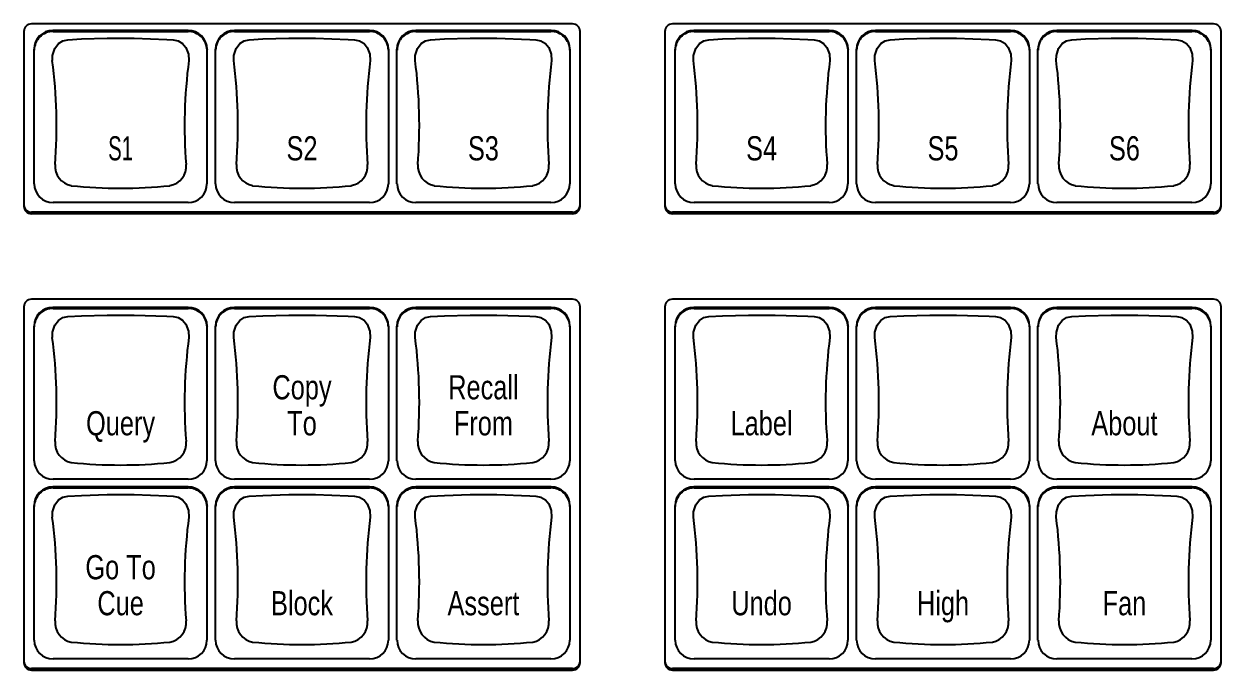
# Model space of a CAD drawing. Header units: inches. Extents: x 0.6 to 61.5, y 0.9 to 41.7.
# Drawn here: x 24.605 to 29.554, y 22.184 to 24.857 of the extents above; entities that cross this region are included whole.
import ezdxf
from ezdxf.enums import TextEntityAlignment as Align

# ---------------------------------------------------------------- set-up
doc = ezdxf.new("R2010")
doc.units = ezdxf.units.IN
doc.header["$MEASUREMENT"] = 0
doc.layers.add('KEYCAP LABELS', color=2, linetype='Continuous')
doc.layers.add('OBJECT', color=7, linetype='Continuous')
doc.styles.get("Standard").update_dxf_attribs({"font": 'arial.ttf'})

msp = doc.modelspace()

# ---------------------------------------------------------------- linework, layer by layer
at = {"layer": 'OBJECT'}
for p, q in [((26.8732, 24.8566), (24.6361, 24.8566)), ((29.5232, 24.8566), (27.2861, 24.8566)), ((24.6052, 24.8257), (24.6052, 24.1026)), ((25.2842, 24.8294), (24.7252, 24.8294)), ((24.7254, 24.825), (25.2839, 24.825)), ((26.0342, 24.8294), (25.4752, 24.8294)), ((25.4754, 24.825), (26.0339, 24.825)), ((26.7842, 24.8294), (26.2252, 24.8294)), ((26.2254, 24.825), (26.7839, 24.825)), ((26.9042, 24.1026), (26.9042, 24.8257)), ((27.2552, 24.8257), (27.2552, 24.1026)), ((27.9342, 24.8294), (27.3752, 24.8294)), ((27.3754, 24.825), (27.9339, 24.825)), ((28.6842, 24.8294), (28.1252, 24.8294)), ((28.1254, 24.825), (28.6839, 24.825)), ((29.4342, 24.8294), (28.8752, 24.8294)), ((28.8754, 24.825), (29.4339, 24.825)), ((29.5542, 24.1026), (29.5542, 24.8257)), ((24.6474, 24.7482), (24.6472, 24.7521)), ((25.3622, 24.7521), (25.3619, 24.7482)), ((25.3974, 24.7482), (25.3972, 24.7521)), ((26.1122, 24.7521), (26.1119, 24.7482)), ((26.1474, 24.7482), (26.1472, 24.7521)), ((26.8622, 24.7521), (26.8619, 24.7482)), ((27.2974, 24.7482), (27.2972, 24.7521)), ((28.0122, 24.7521), (28.0119, 24.7482)), ((28.0474, 24.7482), (28.0472, 24.7521)), ((28.7622, 24.7521), (28.7619, 24.7482)), ((28.7974, 24.7482), (28.7972, 24.7521)), ((29.5122, 24.7521), (29.5119, 24.7482)), ((25.284, 24.118), (24.7254, 24.118)), ((26.034, 24.118), (25.4754, 24.118)), ((26.784, 24.118), (26.2254, 24.118)), ((27.934, 24.118), (27.3754, 24.118)), ((28.684, 24.118), (28.1254, 24.118)), ((29.434, 24.118), (28.8754, 24.118)), ((26.8729, 24.0779), (24.6364, 24.0779)), ((26.8729, 24.0717), (24.6364, 24.0717)), ((29.5229, 24.0779), (27.2864, 24.0779)), ((29.5229, 24.0717), (27.2864, 24.0717)), ((26.8729, 23.7178), (24.6364, 23.7178)), ((29.5229, 23.7178), (27.2864, 23.7178)), ((24.6052, 23.6869), (24.6052, 22.2148)), ((25.2842, 23.6843), (24.7252, 23.6843)), ((24.7254, 23.6799), (25.2839, 23.6799)), ((26.0342, 23.6843), (25.4752, 23.6843)), ((25.4754, 23.6799), (26.0339, 23.6799)), ((26.7842, 23.6843), (26.2252, 23.6843)), ((26.2254, 23.6799), (26.7839, 23.6799)), ((26.9042, 22.2148), (26.9042, 23.6869)), ((27.2552, 23.6869), (27.2552, 22.2148)), ((27.9342, 23.6843), (27.3752, 23.6843)), ((27.3754, 23.6799), (27.9339, 23.6799)), ((28.6842, 23.6843), (28.1252, 23.6843)), ((28.1254, 23.6799), (28.6839, 23.6799)), ((29.4342, 23.6843), (28.8752, 23.6843)), ((28.8754, 23.6799), (29.4339, 23.6799)), ((29.5542, 22.2148), (29.5542, 23.6869)), ((24.6474, 23.6031), (24.6472, 23.6071)), ((25.3622, 23.6071), (25.3619, 23.6031)), ((25.3974, 23.6031), (25.3972, 23.6071)), ((26.1122, 23.6071), (26.1119, 23.6031)), ((26.1474, 23.6031), (26.1472, 23.6071)), ((26.8622, 23.6071), (26.8619, 23.6031)), ((27.2974, 23.6031), (27.2972, 23.6071)), ((28.0122, 23.6071), (28.0119, 23.6031)), ((28.0474, 23.6031), (28.0472, 23.6071)), ((28.7622, 23.6071), (28.7619, 23.6031)), ((28.7974, 23.6031), (28.7972, 23.6071)), ((29.5122, 23.6071), (29.5119, 23.6031)), ((25.284, 22.9729), (24.7254, 22.9729)), ((26.034, 22.9729), (25.4754, 22.9729)), ((26.784, 22.9729), (26.2254, 22.9729)), ((27.934, 22.9729), (27.3754, 22.9729)), ((28.684, 22.9729), (28.1254, 22.9729)), ((29.434, 22.9729), (28.8754, 22.9729)), ((25.2842, 22.9416), (24.7252, 22.9416)), ((24.7254, 22.9372), (25.2839, 22.9372)), ((26.0342, 22.9416), (25.4752, 22.9416)), ((25.4754, 22.9372), (26.0339, 22.9372)), ((26.7842, 22.9416), (26.2252, 22.9416)), ((26.2254, 22.9372), (26.7839, 22.9372)), ((27.9342, 22.9416), (27.3752, 22.9416)), ((27.3754, 22.9372), (27.9339, 22.9372)), ((28.6842, 22.9416), (28.1252, 22.9416)), ((28.1254, 22.9372), (28.6839, 22.9372)), ((29.4342, 22.9416), (28.8752, 22.9416)), ((28.8754, 22.9372), (29.4339, 22.9372)), ((24.6474, 22.8604), (24.6472, 22.8643)), ((25.3622, 22.8643), (25.3619, 22.8604)), ((25.3974, 22.8604), (25.3972, 22.8643)), ((26.1122, 22.8643), (26.1119, 22.8604)), ((26.1474, 22.8604), (26.1472, 22.8643)), ((26.8622, 22.8643), (26.8619, 22.8604)), ((27.2974, 22.8604), (27.2972, 22.8643)), ((28.0122, 22.8643), (28.0119, 22.8604)), ((28.0474, 22.8604), (28.0472, 22.8643)), ((28.7622, 22.8643), (28.7619, 22.8604)), ((28.7974, 22.8604), (28.7972, 22.8643)), ((29.5122, 22.8643), (29.5119, 22.8604)), ((25.284, 22.2302), (24.7254, 22.2302)), ((26.034, 22.2302), (25.4754, 22.2302)), ((26.784, 22.2302), (26.2254, 22.2302)), ((27.934, 22.2302), (27.3754, 22.2302)), ((28.684, 22.2302), (28.1254, 22.2302)), ((29.434, 22.2302), (28.8754, 22.2302)), ((26.8729, 22.1902), (24.6364, 22.1902)), ((24.6364, 22.1839), (26.8729, 22.1839)), ((29.5229, 22.1902), (27.2864, 22.1902)), ((27.2864, 22.1839), (29.5229, 22.1839))]:
    msp.add_line(p, q, dxfattribs=at)
at = {"layer": 'OBJECT', "flags": 128}
for points in [[(24.7226, 24.7048), (24.7226, 24.7048), (24.7232, 24.7267), (24.7322, 24.7553), (24.7477, 24.7753), (24.7655, 24.7867), (24.7866, 24.7913), (24.8432, 24.7943), (24.9499, 24.7975), (25.0606, 24.7975), (25.1961, 24.7928), (25.2215, 24.7914), (25.2425, 24.7873), (25.2611, 24.7758), (25.2747, 24.7596), (25.2854, 24.7314), (25.2868, 24.7048), (25.2868, 24.7048)], [(25.4726, 24.7048), (25.4726, 24.7048), (25.4732, 24.7267), (25.4822, 24.7553), (25.4977, 24.7753), (25.5155, 24.7867), (25.5366, 24.7913), (25.5932, 24.7943), (25.6999, 24.7975), (25.8106, 24.7975), (25.9461, 24.7928), (25.9715, 24.7914), (25.9925, 24.7873), (26.0111, 24.7758), (26.0247, 24.7596), (26.0354, 24.7314), (26.0368, 24.7048), (26.0368, 24.7048)], [(26.2226, 24.7048), (26.2226, 24.7048), (26.2232, 24.7267), (26.2322, 24.7553), (26.2477, 24.7753), (26.2655, 24.7867), (26.2866, 24.7913), (26.3432, 24.7943), (26.4499, 24.7975), (26.5606, 24.7975), (26.6961, 24.7928), (26.7215, 24.7914), (26.7425, 24.7873), (26.7611, 24.7758), (26.7747, 24.7596), (26.7854, 24.7314), (26.7868, 24.7048), (26.7868, 24.7048)], [(27.3726, 24.7048), (27.3726, 24.7048), (27.3732, 24.7267), (27.3822, 24.7553), (27.3977, 24.7753), (27.4155, 24.7867), (27.4366, 24.7913), (27.4932, 24.7943), (27.5999, 24.7975), (27.7106, 24.7975), (27.8461, 24.7928), (27.8715, 24.7914), (27.8925, 24.7873), (27.9111, 24.7758), (27.9247, 24.7596), (27.9354, 24.7314), (27.9368, 24.7048), (27.9368, 24.7048)], [(28.1226, 24.7048), (28.1226, 24.7048), (28.1232, 24.7267), (28.1322, 24.7553), (28.1477, 24.7753), (28.1655, 24.7867), (28.1866, 24.7913), (28.2432, 24.7943), (28.3499, 24.7975), (28.4606, 24.7975), (28.5961, 24.7928), (28.6215, 24.7914), (28.6425, 24.7873), (28.6611, 24.7758), (28.6747, 24.7596), (28.6854, 24.7314), (28.6868, 24.7048), (28.6868, 24.7048)], [(28.8726, 24.7048), (28.8726, 24.7048), (28.8732, 24.7267), (28.8822, 24.7553), (28.8977, 24.7753), (28.9155, 24.7867), (28.9366, 24.7913), (28.9932, 24.7943), (29.0999, 24.7975), (29.2106, 24.7975), (29.3461, 24.7928), (29.3715, 24.7914), (29.3925, 24.7873), (29.4111, 24.7758), (29.4247, 24.7596), (29.4354, 24.7314), (29.4368, 24.7048), (29.4368, 24.7048)], [(24.6474, 24.1951), (24.6474, 24.1951), (24.6474, 24.1951), (24.6474, 24.1954), (24.6474, 24.1962), (24.6474, 24.1995), (24.6474, 24.2126), (24.6474, 24.2646), (24.6474, 24.4716), (24.6474, 24.679), (24.6474, 24.7308), (24.6474, 24.7438), (24.6474, 24.7471), (24.6474, 24.7479), (24.6474, 24.7481), (24.6474, 24.7481), (24.6474, 24.7482), (24.6474, 24.7482), (24.6474, 24.7482), (24.6474, 24.7482)], [(25.3619, 24.7482), (25.3619, 24.7482), (25.3619, 24.7482), (25.3619, 24.7482), (25.3619, 24.7481), (25.3619, 24.7481), (25.3619, 24.7479), (25.3619, 24.7471), (25.3619, 24.7438), (25.3619, 24.7308), (25.3619, 24.679), (25.3619, 24.4716), (25.3619, 24.2646), (25.3619, 24.2126), (25.3619, 24.1995), (25.3619, 24.1962), (25.3619, 24.1954), (25.3619, 24.1951), (25.3619, 24.1951), (25.3619, 24.1951), (25.3619, 24.1951)], [(25.3974, 24.1951), (25.3974, 24.1951), (25.3974, 24.1951), (25.3974, 24.1954), (25.3974, 24.1962), (25.3974, 24.1995), (25.3974, 24.2126), (25.3974, 24.2646), (25.3974, 24.4716), (25.3974, 24.679), (25.3974, 24.7308), (25.3974, 24.7438), (25.3974, 24.7471), (25.3974, 24.7479), (25.3974, 24.7481), (25.3974, 24.7481), (25.3974, 24.7482), (25.3974, 24.7482), (25.3974, 24.7482), (25.3974, 24.7482)], [(26.1119, 24.7482), (26.1119, 24.7482), (26.1119, 24.7482), (26.1119, 24.7482), (26.1119, 24.7481), (26.1119, 24.7481), (26.1119, 24.7479), (26.1119, 24.7471), (26.1119, 24.7438), (26.1119, 24.7308), (26.1119, 24.679), (26.1119, 24.4716), (26.1119, 24.2646), (26.1119, 24.2126), (26.1119, 24.1995), (26.1119, 24.1962), (26.1119, 24.1954), (26.1119, 24.1951), (26.1119, 24.1951), (26.1119, 24.1951), (26.1119, 24.1951)], [(26.1474, 24.1951), (26.1474, 24.1951), (26.1474, 24.1951), (26.1474, 24.1954), (26.1474, 24.1962), (26.1474, 24.1995), (26.1474, 24.2126), (26.1474, 24.2646), (26.1474, 24.4716), (26.1474, 24.679), (26.1474, 24.7308), (26.1474, 24.7438), (26.1474, 24.7471), (26.1474, 24.7479), (26.1474, 24.7481), (26.1474, 24.7481), (26.1474, 24.7482), (26.1474, 24.7482), (26.1474, 24.7482), (26.1474, 24.7482)], [(26.8619, 24.7482), (26.8619, 24.7482), (26.8619, 24.7482), (26.8619, 24.7482), (26.8619, 24.7481), (26.8619, 24.7481), (26.8619, 24.7479), (26.8619, 24.7471), (26.8619, 24.7438), (26.8619, 24.7308), (26.8619, 24.679), (26.8619, 24.4716), (26.8619, 24.2646), (26.8619, 24.2126), (26.8619, 24.1995), (26.8619, 24.1962), (26.8619, 24.1954), (26.8619, 24.1951), (26.8619, 24.1951), (26.8619, 24.1951), (26.8619, 24.1951)], [(27.2974, 24.1951), (27.2974, 24.1951), (27.2974, 24.1951), (27.2974, 24.1954), (27.2974, 24.1962), (27.2974, 24.1995), (27.2974, 24.2126), (27.2974, 24.2646), (27.2974, 24.4716), (27.2974, 24.679), (27.2974, 24.7308), (27.2974, 24.7438), (27.2974, 24.7471), (27.2974, 24.7479), (27.2974, 24.7481), (27.2974, 24.7481), (27.2974, 24.7482), (27.2974, 24.7482), (27.2974, 24.7482), (27.2974, 24.7482)], [(28.0119, 24.7482), (28.0119, 24.7482), (28.0119, 24.7482), (28.0119, 24.7482), (28.0119, 24.7481), (28.0119, 24.7481), (28.0119, 24.7479), (28.0119, 24.7471), (28.0119, 24.7438), (28.0119, 24.7308), (28.0119, 24.679), (28.0119, 24.4716), (28.0119, 24.2646), (28.0119, 24.2126), (28.0119, 24.1995), (28.0119, 24.1962), (28.0119, 24.1954), (28.0119, 24.1951), (28.0119, 24.1951), (28.0119, 24.1951), (28.0119, 24.1951)], [(28.0474, 24.1951), (28.0474, 24.1951), (28.0474, 24.1951), (28.0474, 24.1954), (28.0474, 24.1962), (28.0474, 24.1995), (28.0474, 24.2126), (28.0474, 24.2646), (28.0474, 24.4716), (28.0474, 24.679), (28.0474, 24.7308), (28.0474, 24.7438), (28.0474, 24.7471), (28.0474, 24.7479), (28.0474, 24.7481), (28.0474, 24.7481), (28.0474, 24.7482), (28.0474, 24.7482), (28.0474, 24.7482), (28.0474, 24.7482)], [(28.7619, 24.7482), (28.7619, 24.7482), (28.7619, 24.7482), (28.7619, 24.7482), (28.7619, 24.7481), (28.7619, 24.7481), (28.7619, 24.7479), (28.7619, 24.7471), (28.7619, 24.7438), (28.7619, 24.7308), (28.7619, 24.679), (28.7619, 24.4716), (28.7619, 24.2646), (28.7619, 24.2126), (28.7619, 24.1995), (28.7619, 24.1962), (28.7619, 24.1954), (28.7619, 24.1951), (28.7619, 24.1951), (28.7619, 24.1951), (28.7619, 24.1951)], [(28.7974, 24.1951), (28.7974, 24.1951), (28.7974, 24.1951), (28.7974, 24.1954), (28.7974, 24.1962), (28.7974, 24.1995), (28.7974, 24.2126), (28.7974, 24.2646), (28.7974, 24.4716), (28.7974, 24.679), (28.7974, 24.7308), (28.7974, 24.7438), (28.7974, 24.7471), (28.7974, 24.7479), (28.7974, 24.7481), (28.7974, 24.7481), (28.7974, 24.7482), (28.7974, 24.7482), (28.7974, 24.7482), (28.7974, 24.7482)], [(29.5119, 24.7482), (29.5119, 24.7482), (29.5119, 24.7482), (29.5119, 24.7482), (29.5119, 24.7481), (29.5119, 24.7481), (29.5119, 24.7479), (29.5119, 24.7471), (29.5119, 24.7438), (29.5119, 24.7308), (29.5119, 24.679), (29.5119, 24.4716), (29.5119, 24.2646), (29.5119, 24.2126), (29.5119, 24.1995), (29.5119, 24.1962), (29.5119, 24.1954), (29.5119, 24.1951), (29.5119, 24.1951), (29.5119, 24.1951), (29.5119, 24.1951)], [(24.7226, 23.5597), (24.7226, 23.5597), (24.7232, 23.5817), (24.7322, 23.6102), (24.7477, 23.6303), (24.7655, 23.6417), (24.7866, 23.6462), (24.8432, 23.6492), (24.9499, 23.6525), (25.0606, 23.6525), (25.1961, 23.6478), (25.2215, 23.6463), (25.2425, 23.6422), (25.2611, 23.6307), (25.2747, 23.6145), (25.2854, 23.5863), (25.2868, 23.5597), (25.2868, 23.5597)], [(25.4726, 23.5597), (25.4726, 23.5597), (25.4732, 23.5817), (25.4822, 23.6102), (25.4977, 23.6303), (25.5155, 23.6417), (25.5366, 23.6462), (25.5932, 23.6492), (25.6999, 23.6525), (25.8106, 23.6525), (25.9461, 23.6478), (25.9715, 23.6463), (25.9925, 23.6422), (26.0111, 23.6307), (26.0247, 23.6145), (26.0354, 23.5863), (26.0368, 23.5597), (26.0368, 23.5597)], [(26.2226, 23.5597), (26.2226, 23.5597), (26.2232, 23.5817), (26.2322, 23.6102), (26.2477, 23.6303), (26.2655, 23.6417), (26.2866, 23.6462), (26.3432, 23.6492), (26.4499, 23.6525), (26.5606, 23.6525), (26.6961, 23.6478), (26.7215, 23.6463), (26.7425, 23.6422), (26.7611, 23.6307), (26.7747, 23.6145), (26.7854, 23.5863), (26.7868, 23.5597), (26.7868, 23.5597)], [(27.3726, 23.5597), (27.3726, 23.5597), (27.3732, 23.5817), (27.3822, 23.6102), (27.3977, 23.6303), (27.4155, 23.6417), (27.4366, 23.6462), (27.4932, 23.6492), (27.5999, 23.6525), (27.7106, 23.6525), (27.8461, 23.6478), (27.8715, 23.6463), (27.8925, 23.6422), (27.9111, 23.6307), (27.9247, 23.6145), (27.9354, 23.5863), (27.9368, 23.5597), (27.9368, 23.5597)], [(28.1226, 23.5597), (28.1226, 23.5597), (28.1232, 23.5817), (28.1322, 23.6102), (28.1477, 23.6303), (28.1655, 23.6417), (28.1866, 23.6462), (28.2432, 23.6492), (28.3499, 23.6525), (28.4606, 23.6525), (28.5961, 23.6478), (28.6215, 23.6463), (28.6425, 23.6422), (28.6611, 23.6307), (28.6747, 23.6145), (28.6854, 23.5863), (28.6868, 23.5597), (28.6868, 23.5597)], [(28.8726, 23.5597), (28.8726, 23.5597), (28.8732, 23.5817), (28.8822, 23.6102), (28.8977, 23.6303), (28.9155, 23.6417), (28.9366, 23.6462), (28.9932, 23.6492), (29.0999, 23.6525), (29.2106, 23.6525), (29.3461, 23.6478), (29.3715, 23.6463), (29.3925, 23.6422), (29.4111, 23.6307), (29.4247, 23.6145), (29.4354, 23.5863), (29.4368, 23.5597), (29.4368, 23.5597)], [(24.6474, 23.05), (24.6474, 23.05), (24.6474, 23.0501), (24.6474, 23.0503), (24.6474, 23.0512), (24.6474, 23.0545), (24.6474, 23.0675), (24.6474, 23.1195), (24.6474, 23.3265), (24.6474, 23.5339), (24.6474, 23.5858), (24.6474, 23.5987), (24.6474, 23.602), (24.6474, 23.6028), (24.6474, 23.603), (24.6474, 23.6031), (24.6474, 23.6031), (24.6474, 23.6031), (24.6474, 23.6031), (24.6474, 23.6031)], [(25.3619, 23.6031), (25.3619, 23.6031), (25.3619, 23.6031), (25.3619, 23.6031), (25.3619, 23.6031), (25.3619, 23.603), (25.3619, 23.6028), (25.3619, 23.602), (25.3619, 23.5987), (25.3619, 23.5858), (25.3619, 23.5339), (25.3619, 23.3265), (25.3619, 23.1195), (25.3619, 23.0675), (25.3619, 23.0545), (25.3619, 23.0512), (25.3619, 23.0503), (25.3619, 23.0501), (25.3619, 23.05), (25.3619, 23.05), (25.3619, 23.05)], [(25.3974, 23.05), (25.3974, 23.05), (25.3974, 23.0501), (25.3974, 23.0503), (25.3974, 23.0512), (25.3974, 23.0545), (25.3974, 23.0675), (25.3974, 23.1195), (25.3974, 23.3265), (25.3974, 23.5339), (25.3974, 23.5858), (25.3974, 23.5987), (25.3974, 23.602), (25.3974, 23.6028), (25.3974, 23.603), (25.3974, 23.6031), (25.3974, 23.6031), (25.3974, 23.6031), (25.3974, 23.6031), (25.3974, 23.6031)], [(26.1119, 23.6031), (26.1119, 23.6031), (26.1119, 23.6031), (26.1119, 23.6031), (26.1119, 23.6031), (26.1119, 23.603), (26.1119, 23.6028), (26.1119, 23.602), (26.1119, 23.5987), (26.1119, 23.5858), (26.1119, 23.5339), (26.1119, 23.3265), (26.1119, 23.1195), (26.1119, 23.0675), (26.1119, 23.0545), (26.1119, 23.0512), (26.1119, 23.0503), (26.1119, 23.0501), (26.1119, 23.05), (26.1119, 23.05), (26.1119, 23.05)], [(26.1474, 23.05), (26.1474, 23.05), (26.1474, 23.0501), (26.1474, 23.0503), (26.1474, 23.0512), (26.1474, 23.0545), (26.1474, 23.0675), (26.1474, 23.1195), (26.1474, 23.3265), (26.1474, 23.5339), (26.1474, 23.5858), (26.1474, 23.5987), (26.1474, 23.602), (26.1474, 23.6028), (26.1474, 23.603), (26.1474, 23.6031), (26.1474, 23.6031), (26.1474, 23.6031), (26.1474, 23.6031), (26.1474, 23.6031)], [(26.8619, 23.6031), (26.8619, 23.6031), (26.8619, 23.6031), (26.8619, 23.6031), (26.8619, 23.6031), (26.8619, 23.603), (26.8619, 23.6028), (26.8619, 23.602), (26.8619, 23.5987), (26.8619, 23.5858), (26.8619, 23.5339), (26.8619, 23.3265), (26.8619, 23.1195), (26.8619, 23.0675), (26.8619, 23.0545), (26.8619, 23.0512), (26.8619, 23.0503), (26.8619, 23.0501), (26.8619, 23.05), (26.8619, 23.05), (26.8619, 23.05)], [(27.2974, 23.05), (27.2974, 23.05), (27.2974, 23.0501), (27.2974, 23.0503), (27.2974, 23.0512), (27.2974, 23.0545), (27.2974, 23.0675), (27.2974, 23.1195), (27.2974, 23.3265), (27.2974, 23.5339), (27.2974, 23.5858), (27.2974, 23.5987), (27.2974, 23.602), (27.2974, 23.6028), (27.2974, 23.603), (27.2974, 23.6031), (27.2974, 23.6031), (27.2974, 23.6031), (27.2974, 23.6031), (27.2974, 23.6031)], [(28.0119, 23.6031), (28.0119, 23.6031), (28.0119, 23.6031), (28.0119, 23.6031), (28.0119, 23.6031), (28.0119, 23.603), (28.0119, 23.6028), (28.0119, 23.602), (28.0119, 23.5987), (28.0119, 23.5858), (28.0119, 23.5339), (28.0119, 23.3265), (28.0119, 23.1195), (28.0119, 23.0675), (28.0119, 23.0545), (28.0119, 23.0512), (28.0119, 23.0503), (28.0119, 23.0501), (28.0119, 23.05), (28.0119, 23.05), (28.0119, 23.05)], [(28.0474, 23.05), (28.0474, 23.05), (28.0474, 23.0501), (28.0474, 23.0503), (28.0474, 23.0512), (28.0474, 23.0545), (28.0474, 23.0675), (28.0474, 23.1195), (28.0474, 23.3265), (28.0474, 23.5339), (28.0474, 23.5858), (28.0474, 23.5987), (28.0474, 23.602), (28.0474, 23.6028), (28.0474, 23.603), (28.0474, 23.6031), (28.0474, 23.6031), (28.0474, 23.6031), (28.0474, 23.6031), (28.0474, 23.6031)], [(28.7619, 23.6031), (28.7619, 23.6031), (28.7619, 23.6031), (28.7619, 23.6031), (28.7619, 23.6031), (28.7619, 23.603), (28.7619, 23.6028), (28.7619, 23.602), (28.7619, 23.5987), (28.7619, 23.5858), (28.7619, 23.5339), (28.7619, 23.3265), (28.7619, 23.1195), (28.7619, 23.0675), (28.7619, 23.0545), (28.7619, 23.0512), (28.7619, 23.0503), (28.7619, 23.0501), (28.7619, 23.05), (28.7619, 23.05), (28.7619, 23.05)], [(28.7974, 23.05), (28.7974, 23.05), (28.7974, 23.0501), (28.7974, 23.0503), (28.7974, 23.0512), (28.7974, 23.0545), (28.7974, 23.0675), (28.7974, 23.1195), (28.7974, 23.3265), (28.7974, 23.5339), (28.7974, 23.5858), (28.7974, 23.5987), (28.7974, 23.602), (28.7974, 23.6028), (28.7974, 23.603), (28.7974, 23.6031), (28.7974, 23.6031), (28.7974, 23.6031), (28.7974, 23.6031), (28.7974, 23.6031)], [(29.5119, 23.6031), (29.5119, 23.6031), (29.5119, 23.6031), (29.5119, 23.6031), (29.5119, 23.6031), (29.5119, 23.603), (29.5119, 23.6028), (29.5119, 23.602), (29.5119, 23.5987), (29.5119, 23.5858), (29.5119, 23.5339), (29.5119, 23.3265), (29.5119, 23.1195), (29.5119, 23.0675), (29.5119, 23.0545), (29.5119, 23.0512), (29.5119, 23.0503), (29.5119, 23.0501), (29.5119, 23.05), (29.5119, 23.05), (29.5119, 23.05)], [(24.7226, 22.817), (24.7226, 22.817), (24.7232, 22.839), (24.7322, 22.8675), (24.7477, 22.8876), (24.7655, 22.899), (24.7866, 22.9035), (24.8432, 22.9065), (24.9499, 22.9098), (25.0606, 22.9097), (25.1961, 22.9051), (25.2215, 22.9036), (25.2425, 22.8995), (25.2611, 22.888), (25.2747, 22.8718), (25.2854, 22.8436), (25.2868, 22.817), (25.2868, 22.817)], [(25.4726, 22.817), (25.4726, 22.817), (25.4732, 22.839), (25.4822, 22.8675), (25.4977, 22.8876), (25.5155, 22.899), (25.5366, 22.9035), (25.5932, 22.9065), (25.6999, 22.9098), (25.8106, 22.9097), (25.9461, 22.9051), (25.9715, 22.9036), (25.9925, 22.8995), (26.0111, 22.888), (26.0247, 22.8718), (26.0354, 22.8436), (26.0368, 22.817), (26.0368, 22.817)], [(26.2226, 22.817), (26.2226, 22.817), (26.2232, 22.839), (26.2322, 22.8675), (26.2477, 22.8876), (26.2655, 22.899), (26.2866, 22.9035), (26.3432, 22.9065), (26.4499, 22.9098), (26.5606, 22.9097), (26.6961, 22.9051), (26.7215, 22.9036), (26.7425, 22.8995), (26.7611, 22.888), (26.7747, 22.8718), (26.7854, 22.8436), (26.7868, 22.817), (26.7868, 22.817)], [(27.3726, 22.817), (27.3726, 22.817), (27.3732, 22.839), (27.3822, 22.8675), (27.3977, 22.8876), (27.4155, 22.899), (27.4366, 22.9035), (27.4932, 22.9065), (27.5999, 22.9098), (27.7106, 22.9097), (27.8461, 22.9051), (27.8715, 22.9036), (27.8925, 22.8995), (27.9111, 22.888), (27.9247, 22.8718), (27.9354, 22.8436), (27.9368, 22.817), (27.9368, 22.817)], [(28.1226, 22.817), (28.1226, 22.817), (28.1232, 22.839), (28.1322, 22.8675), (28.1477, 22.8876), (28.1655, 22.899), (28.1866, 22.9035), (28.2432, 22.9065), (28.3499, 22.9098), (28.4606, 22.9097), (28.5961, 22.9051), (28.6215, 22.9036), (28.6425, 22.8995), (28.6611, 22.888), (28.6747, 22.8718), (28.6854, 22.8436), (28.6868, 22.817), (28.6868, 22.817)], [(28.8726, 22.817), (28.8726, 22.817), (28.8732, 22.839), (28.8822, 22.8675), (28.8977, 22.8876), (28.9155, 22.899), (28.9366, 22.9035), (28.9932, 22.9065), (29.0999, 22.9098), (29.2106, 22.9097), (29.3461, 22.9051), (29.3715, 22.9036), (29.3925, 22.8995), (29.4111, 22.888), (29.4247, 22.8718), (29.4354, 22.8436), (29.4368, 22.817), (29.4368, 22.817)], [(24.6474, 22.3073), (24.6474, 22.3073), (24.6474, 22.3074), (24.6474, 22.3076), (24.6474, 22.3085), (24.6474, 22.3118), (24.6474, 22.3248), (24.6474, 22.3768), (24.6474, 22.5838), (24.6474, 22.7912), (24.6474, 22.8431), (24.6474, 22.856), (24.6474, 22.8593), (24.6474, 22.8601), (24.6474, 22.8603), (24.6474, 22.8604), (24.6474, 22.8604), (24.6474, 22.8604), (24.6474, 22.8604), (24.6474, 22.8604)], [(25.3619, 22.8604), (25.3619, 22.8604), (25.3619, 22.8604), (25.3619, 22.8604), (25.3619, 22.8604), (25.3619, 22.8603), (25.3619, 22.8601), (25.3619, 22.8593), (25.3619, 22.856), (25.3619, 22.8431), (25.3619, 22.7912), (25.3619, 22.5838), (25.3619, 22.3768), (25.3619, 22.3248), (25.3619, 22.3118), (25.3619, 22.3085), (25.3619, 22.3076), (25.3619, 22.3074), (25.3619, 22.3073), (25.3619, 22.3073), (25.3619, 22.3073)], [(25.3974, 22.3073), (25.3974, 22.3073), (25.3974, 22.3074), (25.3974, 22.3076), (25.3974, 22.3085), (25.3974, 22.3118), (25.3974, 22.3248), (25.3974, 22.3768), (25.3974, 22.5838), (25.3974, 22.7912), (25.3974, 22.8431), (25.3974, 22.856), (25.3974, 22.8593), (25.3974, 22.8601), (25.3974, 22.8603), (25.3974, 22.8604), (25.3974, 22.8604), (25.3974, 22.8604), (25.3974, 22.8604), (25.3974, 22.8604)], [(26.1119, 22.8604), (26.1119, 22.8604), (26.1119, 22.8604), (26.1119, 22.8604), (26.1119, 22.8604), (26.1119, 22.8603), (26.1119, 22.8601), (26.1119, 22.8593), (26.1119, 22.856), (26.1119, 22.8431), (26.1119, 22.7912), (26.1119, 22.5838), (26.1119, 22.3768), (26.1119, 22.3248), (26.1119, 22.3118), (26.1119, 22.3085), (26.1119, 22.3076), (26.1119, 22.3074), (26.1119, 22.3073), (26.1119, 22.3073), (26.1119, 22.3073)], [(26.1474, 22.3073), (26.1474, 22.3073), (26.1474, 22.3074), (26.1474, 22.3076), (26.1474, 22.3085), (26.1474, 22.3118), (26.1474, 22.3248), (26.1474, 22.3768), (26.1474, 22.5838), (26.1474, 22.7912), (26.1474, 22.8431), (26.1474, 22.856), (26.1474, 22.8593), (26.1474, 22.8601), (26.1474, 22.8603), (26.1474, 22.8604), (26.1474, 22.8604), (26.1474, 22.8604), (26.1474, 22.8604), (26.1474, 22.8604)], [(26.8619, 22.8604), (26.8619, 22.8604), (26.8619, 22.8604), (26.8619, 22.8604), (26.8619, 22.8604), (26.8619, 22.8603), (26.8619, 22.8601), (26.8619, 22.8593), (26.8619, 22.856), (26.8619, 22.8431), (26.8619, 22.7912), (26.8619, 22.5838), (26.8619, 22.3768), (26.8619, 22.3248), (26.8619, 22.3118), (26.8619, 22.3085), (26.8619, 22.3076), (26.8619, 22.3074), (26.8619, 22.3073), (26.8619, 22.3073), (26.8619, 22.3073)], [(27.2974, 22.3073), (27.2974, 22.3073), (27.2974, 22.3074), (27.2974, 22.3076), (27.2974, 22.3085), (27.2974, 22.3118), (27.2974, 22.3248), (27.2974, 22.3768), (27.2974, 22.5838), (27.2974, 22.7912), (27.2974, 22.8431), (27.2974, 22.856), (27.2974, 22.8593), (27.2974, 22.8601), (27.2974, 22.8603), (27.2974, 22.8604), (27.2974, 22.8604), (27.2974, 22.8604), (27.2974, 22.8604), (27.2974, 22.8604)], [(28.0119, 22.8604), (28.0119, 22.8604), (28.0119, 22.8604), (28.0119, 22.8604), (28.0119, 22.8604), (28.0119, 22.8603), (28.0119, 22.8601), (28.0119, 22.8593), (28.0119, 22.856), (28.0119, 22.8431), (28.0119, 22.7912), (28.0119, 22.5838), (28.0119, 22.3768), (28.0119, 22.3248), (28.0119, 22.3118), (28.0119, 22.3085), (28.0119, 22.3076), (28.0119, 22.3074), (28.0119, 22.3073), (28.0119, 22.3073), (28.0119, 22.3073)], [(28.0474, 22.3073), (28.0474, 22.3073), (28.0474, 22.3074), (28.0474, 22.3076), (28.0474, 22.3085), (28.0474, 22.3118), (28.0474, 22.3248), (28.0474, 22.3768), (28.0474, 22.5838), (28.0474, 22.7912), (28.0474, 22.8431), (28.0474, 22.856), (28.0474, 22.8593), (28.0474, 22.8601), (28.0474, 22.8603), (28.0474, 22.8604), (28.0474, 22.8604), (28.0474, 22.8604), (28.0474, 22.8604), (28.0474, 22.8604)], [(28.7619, 22.8604), (28.7619, 22.8604), (28.7619, 22.8604), (28.7619, 22.8604), (28.7619, 22.8604), (28.7619, 22.8603), (28.7619, 22.8601), (28.7619, 22.8593), (28.7619, 22.856), (28.7619, 22.8431), (28.7619, 22.7912), (28.7619, 22.5838), (28.7619, 22.3768), (28.7619, 22.3248), (28.7619, 22.3118), (28.7619, 22.3085), (28.7619, 22.3076), (28.7619, 22.3074), (28.7619, 22.3073), (28.7619, 22.3073), (28.7619, 22.3073)], [(28.7974, 22.3073), (28.7974, 22.3073), (28.7974, 22.3074), (28.7974, 22.3076), (28.7974, 22.3085), (28.7974, 22.3118), (28.7974, 22.3248), (28.7974, 22.3768), (28.7974, 22.5838), (28.7974, 22.7912), (28.7974, 22.8431), (28.7974, 22.856), (28.7974, 22.8593), (28.7974, 22.8601), (28.7974, 22.8603), (28.7974, 22.8604), (28.7974, 22.8604), (28.7974, 22.8604), (28.7974, 22.8604), (28.7974, 22.8604)], [(29.5119, 22.8604), (29.5119, 22.8604), (29.5119, 22.8604), (29.5119, 22.8604), (29.5119, 22.8604), (29.5119, 22.8603), (29.5119, 22.8601), (29.5119, 22.8593), (29.5119, 22.856), (29.5119, 22.8431), (29.5119, 22.7912), (29.5119, 22.5838), (29.5119, 22.3768), (29.5119, 22.3248), (29.5119, 22.3118), (29.5119, 22.3085), (29.5119, 22.3076), (29.5119, 22.3074), (29.5119, 22.3073), (29.5119, 22.3073), (29.5119, 22.3073)]]:
    msp.add_lwpolyline(points, dxfattribs=at)
at = {"layer": 'OBJECT'}
for centre, radius, start, end in [((24.6363, 24.8255), 0.0311, 89.7212, 179.7185), ((26.8731, 24.8255), 0.0311, 0.2815, 90.2788), ((27.2863, 24.8255), 0.0311, 89.7212, 179.7185), ((29.5231, 24.8255), 0.0311, 0.2815, 90.2788), ((24.7244, 24.7481), 0.0769, 89.1929, 179.9294), ((25.2849, 24.7479), 0.0771, 0.1623, 90.7154), ((25.4744, 24.7481), 0.0769, 89.1929, 179.9294), ((26.0349, 24.7479), 0.0771, 0.1623, 90.7154), ((26.2244, 24.7481), 0.0769, 89.1929, 179.9294), ((26.7849, 24.7479), 0.0771, 0.1623, 90.7154), ((27.3744, 24.7481), 0.0769, 89.1929, 179.9294), ((27.9349, 24.7479), 0.0771, 0.1623, 90.7154), ((28.1244, 24.7481), 0.0769, 89.1929, 179.9294), ((28.6849, 24.7479), 0.0771, 0.1623, 90.7154), ((28.8744, 24.7481), 0.0769, 89.1929, 179.9294), ((29.4349, 24.7479), 0.0771, 0.1623, 90.7154), ((22.6549, 24.4363), 2.085, 355.5674, 7.3993), ((27.3505, 24.4364), 2.0811, 172.5894, 184.4439), ((23.4049, 24.4363), 2.085, 355.5674, 7.3993), ((28.1005, 24.4364), 2.0811, 172.5894, 184.4439), ((24.1549, 24.4363), 2.085, 355.5674, 7.3993), ((28.8505, 24.4364), 2.0811, 172.5894, 184.4439), ((25.3049, 24.4363), 2.085, 355.5674, 7.3993), ((30.0005, 24.4364), 2.0811, 172.5894, 184.4439), ((26.0549, 24.4363), 2.085, 355.5674, 7.3993), ((30.7505, 24.4364), 2.0811, 172.5894, 184.4439), ((26.8049, 24.4363), 2.085, 355.5674, 7.3993), ((31.5005, 24.4364), 2.0811, 172.5894, 184.4439), ((24.816, 24.2687), 0.0825, 175.5484, 259.3229), ((25.1942, 24.2681), 0.0817, 280.1739, 4.9548), ((25.566, 24.2687), 0.0825, 175.5484, 259.3229), ((25.9442, 24.2681), 0.0817, 280.1739, 4.9548), ((26.316, 24.2687), 0.0825, 175.5484, 259.3229), ((26.6942, 24.2681), 0.0817, 280.1739, 4.9548), ((27.466, 24.2687), 0.0825, 175.5484, 259.3229), ((27.8442, 24.2681), 0.0817, 280.1739, 4.9548), ((28.216, 24.2687), 0.0825, 175.5484, 259.3229), ((28.5942, 24.2681), 0.0817, 280.1739, 4.9548), ((28.966, 24.2687), 0.0825, 175.5484, 259.3229), ((29.3442, 24.2681), 0.0817, 280.1739, 4.9548), ((24.725, 24.1955), 0.0775, 180.3295, 270.3272), ((25.006, 26.188), 2.0109, 264.1391, 269.9613), ((25.0035, 26.1847), 2.0076, 270.034, 275.8656), ((25.2841, 24.1958), 0.0778, 269.8748, 359.4685), ((25.475, 24.1955), 0.0775, 180.3295, 270.3272), ((25.756, 26.188), 2.0109, 264.1391, 269.9613), ((25.7535, 26.1847), 2.0076, 270.034, 275.8656), ((26.0341, 24.1958), 0.0778, 269.8748, 359.4685), ((26.225, 24.1955), 0.0775, 180.3295, 270.3272), ((26.506, 26.188), 2.0109, 264.1391, 269.9613), ((26.5035, 26.1847), 2.0076, 270.034, 275.8656), ((26.7841, 24.1958), 0.0778, 269.8748, 359.4685), ((27.375, 24.1955), 0.0775, 180.3295, 270.3272), ((27.656, 26.188), 2.0109, 264.1391, 269.9613), ((27.6535, 26.1847), 2.0076, 270.034, 275.8656), ((27.9341, 24.1958), 0.0778, 269.8748, 359.4685), ((28.125, 24.1955), 0.0775, 180.3295, 270.3272), ((28.406, 26.188), 2.0109, 264.1391, 269.9613), ((28.4035, 26.1847), 2.0076, 270.034, 275.8656), ((28.6841, 24.1958), 0.0778, 269.8748, 359.4685), ((28.875, 24.1955), 0.0775, 180.3295, 270.3272), ((29.156, 26.188), 2.0109, 264.1391, 269.9613), ((29.1535, 26.1847), 2.0076, 270.034, 275.8656), ((29.4341, 24.1958), 0.0778, 269.8748, 359.4685), ((24.6363, 24.109), 0.0311, 180.2815, 270.2788), ((24.6363, 24.1028), 0.0311, 180.2815, 270.2788), ((26.8731, 24.109), 0.0311, 269.7212, 359.7185), ((26.8731, 24.1028), 0.0311, 269.7212, 359.7185), ((27.2863, 24.109), 0.0311, 180.2815, 270.2788), ((27.2863, 24.1028), 0.0311, 180.2815, 270.2788), ((29.5231, 24.109), 0.0311, 269.7212, 359.7185), ((29.5231, 24.1028), 0.0311, 269.7212, 359.7185), ((24.6363, 23.6867), 0.0311, 89.7212, 179.7185), ((26.8731, 23.6867), 0.0311, 0.2815, 90.2788), ((27.2863, 23.6867), 0.0311, 89.7212, 179.7185), ((29.5231, 23.6867), 0.0311, 0.2815, 90.2788), ((24.7244, 23.603), 0.0769, 89.1929, 179.9294), ((25.2849, 23.6029), 0.0771, 0.1623, 90.7154), ((25.4744, 23.603), 0.0769, 89.1929, 179.9294), ((26.0349, 23.6029), 0.0771, 0.1623, 90.7154), ((26.2244, 23.603), 0.0769, 89.1929, 179.9294), ((26.7849, 23.6029), 0.0771, 0.1623, 90.7154), ((27.3744, 23.603), 0.0769, 89.1929, 179.9294), ((27.9349, 23.6029), 0.0771, 0.1623, 90.7154), ((28.1244, 23.603), 0.0769, 89.1929, 179.9294), ((28.6849, 23.6029), 0.0771, 0.1623, 90.7154), ((28.8744, 23.603), 0.0769, 89.1929, 179.9294), ((29.4349, 23.6029), 0.0771, 0.1623, 90.7154), ((22.6549, 23.2912), 2.085, 355.5674, 7.3993), ((27.3505, 23.2913), 2.0811, 172.5894, 184.4439), ((23.4049, 23.2912), 2.085, 355.5674, 7.3993), ((28.1005, 23.2913), 2.0811, 172.5894, 184.4439), ((24.1549, 23.2912), 2.085, 355.5674, 7.3993), ((28.8505, 23.2913), 2.0811, 172.5894, 184.4439), ((25.3049, 23.2912), 2.085, 355.5674, 7.3993), ((30.0005, 23.2913), 2.0811, 172.5894, 184.4439), ((26.0549, 23.2912), 2.085, 355.5674, 7.3993), ((30.7505, 23.2913), 2.0811, 172.5894, 184.4439), ((26.8049, 23.2912), 2.085, 355.5674, 7.3993), ((31.5005, 23.2913), 2.0811, 172.5894, 184.4439), ((24.816, 23.1236), 0.0825, 175.5484, 259.3229), ((25.1942, 23.123), 0.0817, 280.1739, 4.9548), ((25.566, 23.1236), 0.0825, 175.5484, 259.3229), ((25.9442, 23.123), 0.0817, 280.1739, 4.9548), ((26.316, 23.1236), 0.0825, 175.5484, 259.3229), ((26.6942, 23.123), 0.0817, 280.1739, 4.9548), ((27.466, 23.1236), 0.0825, 175.5484, 259.3229), ((27.8442, 23.123), 0.0817, 280.1739, 4.9548), ((28.216, 23.1236), 0.0825, 175.5484, 259.3229), ((28.5942, 23.123), 0.0817, 280.1739, 4.9548), ((28.966, 23.1236), 0.0825, 175.5484, 259.3229), ((29.3442, 23.123), 0.0817, 280.1739, 4.9548), ((24.725, 23.0504), 0.0775, 180.3295, 270.3272), ((25.006, 25.0429), 2.0109, 264.1391, 269.9613), ((25.0035, 25.0396), 2.0076, 270.034, 275.8656), ((25.2841, 23.0507), 0.0778, 269.8748, 359.4685), ((25.475, 23.0504), 0.0775, 180.3295, 270.3272), ((25.756, 25.0429), 2.0109, 264.1391, 269.9613), ((25.7535, 25.0396), 2.0076, 270.034, 275.8656), ((26.0341, 23.0507), 0.0778, 269.8748, 359.4685), ((26.225, 23.0504), 0.0775, 180.3295, 270.3272), ((26.506, 25.0429), 2.0109, 264.1391, 269.9613), ((26.5035, 25.0396), 2.0076, 270.034, 275.8656), ((26.7841, 23.0507), 0.0778, 269.8748, 359.4685), ((27.375, 23.0504), 0.0775, 180.3295, 270.3272), ((27.656, 25.0429), 2.0109, 264.1391, 269.9613), ((27.6535, 25.0396), 2.0076, 270.034, 275.8656), ((27.9341, 23.0507), 0.0778, 269.8748, 359.4685), ((28.125, 23.0504), 0.0775, 180.3295, 270.3272), ((28.406, 25.0429), 2.0109, 264.1391, 269.9613), ((28.4035, 25.0396), 2.0076, 270.034, 275.8656), ((28.6841, 23.0507), 0.0778, 269.8748, 359.4685), ((28.875, 23.0504), 0.0775, 180.3295, 270.3272), ((29.156, 25.0429), 2.0109, 264.1391, 269.9613), ((29.1535, 25.0396), 2.0076, 270.034, 275.8656), ((29.4341, 23.0507), 0.0778, 269.8748, 359.4685), ((24.7244, 22.8603), 0.0769, 89.1929, 179.9294), ((25.2849, 22.8602), 0.0771, 0.1623, 90.7154), ((25.4744, 22.8603), 0.0769, 89.1929, 179.9294), ((26.0349, 22.8602), 0.0771, 0.1623, 90.7154), ((26.2244, 22.8603), 0.0769, 89.1929, 179.9294), ((26.7849, 22.8602), 0.0771, 0.1623, 90.7154), ((27.3744, 22.8603), 0.0769, 89.1929, 179.9294), ((27.9349, 22.8602), 0.0771, 0.1623, 90.7154), ((28.1244, 22.8603), 0.0769, 89.1929, 179.9294), ((28.6849, 22.8602), 0.0771, 0.1623, 90.7154), ((28.8744, 22.8603), 0.0769, 89.1929, 179.9294), ((29.4349, 22.8602), 0.0771, 0.1623, 90.7154), ((22.6549, 22.5485), 2.085, 355.5674, 7.3993), ((27.3505, 22.5486), 2.0811, 172.5894, 184.4439), ((23.4049, 22.5485), 2.085, 355.5674, 7.3993), ((28.1005, 22.5486), 2.0811, 172.5894, 184.4439), ((24.1549, 22.5485), 2.085, 355.5674, 7.3993), ((28.8505, 22.5486), 2.0811, 172.5894, 184.4439), ((25.3049, 22.5485), 2.085, 355.5674, 7.3993), ((30.0005, 22.5486), 2.0811, 172.5894, 184.4439), ((26.0549, 22.5485), 2.085, 355.5674, 7.3993), ((30.7505, 22.5486), 2.0811, 172.5894, 184.4439), ((26.8049, 22.5485), 2.085, 355.5674, 7.3993), ((31.5005, 22.5486), 2.0811, 172.5894, 184.4439), ((24.816, 22.3809), 0.0825, 175.5484, 259.3229), ((25.1942, 22.3803), 0.0817, 280.1739, 4.9548), ((25.566, 22.3809), 0.0825, 175.5484, 259.3229), ((25.9442, 22.3803), 0.0817, 280.1739, 4.9548), ((26.316, 22.3809), 0.0825, 175.5484, 259.3229), ((26.6942, 22.3803), 0.0817, 280.1739, 4.9548), ((27.466, 22.3809), 0.0825, 175.5484, 259.3229), ((27.8442, 22.3803), 0.0817, 280.1739, 4.9548), ((28.216, 22.3809), 0.0825, 175.5484, 259.3229), ((28.5942, 22.3803), 0.0817, 280.1739, 4.9548), ((28.966, 22.3809), 0.0825, 175.5484, 259.3229), ((29.3442, 22.3803), 0.0817, 280.1739, 4.9548), ((24.725, 22.3077), 0.0775, 180.3295, 270.3272), ((25.006, 24.3002), 2.0109, 264.1391, 269.9613), ((25.0035, 24.2969), 2.0076, 270.034, 275.8656), ((25.2841, 22.308), 0.0778, 269.8748, 359.4685), ((25.475, 22.3077), 0.0775, 180.3295, 270.3272), ((25.756, 24.3002), 2.0109, 264.1391, 269.9613), ((25.7535, 24.2969), 2.0076, 270.034, 275.8656), ((26.0341, 22.308), 0.0778, 269.8748, 359.4685), ((26.225, 22.3077), 0.0775, 180.3295, 270.3272), ((26.506, 24.3002), 2.0109, 264.1391, 269.9613), ((26.5035, 24.2969), 2.0076, 270.034, 275.8656), ((26.7841, 22.308), 0.0778, 269.8748, 359.4685), ((27.375, 22.3077), 0.0775, 180.3295, 270.3272), ((27.656, 24.3002), 2.0109, 264.1391, 269.9613), ((27.6535, 24.2969), 2.0076, 270.034, 275.8656), ((27.9341, 22.308), 0.0778, 269.8748, 359.4685), ((28.125, 22.3077), 0.0775, 180.3295, 270.3272), ((28.406, 24.3002), 2.0109, 264.1391, 269.9613), ((28.4035, 24.2969), 2.0076, 270.034, 275.8656), ((28.6841, 22.308), 0.0778, 269.8748, 359.4685), ((28.875, 22.3077), 0.0775, 180.3295, 270.3272), ((29.156, 24.3002), 2.0109, 264.1391, 269.9613), ((29.1535, 24.2969), 2.0076, 270.034, 275.8656), ((29.4341, 22.308), 0.0778, 269.8748, 359.4685), ((24.6363, 22.2213), 0.0311, 180.2815, 270.2788), ((26.8731, 22.2213), 0.0311, 269.7212, 359.7185), ((27.2863, 22.2213), 0.0311, 180.2815, 270.2788), ((29.5231, 22.2213), 0.0311, 269.7212, 359.7185), ((24.6363, 22.215), 0.0311, 180.2815, 270.2788), ((26.8731, 22.215), 0.0311, 269.7212, 359.7185), ((27.2863, 22.215), 0.0311, 180.2815, 270.2788), ((29.5231, 22.215), 0.0311, 269.7212, 359.7185)]:
    msp.add_arc(centre, radius, start, end, dxfattribs=at)
for centre, major_axis, start_param, end_param in [((24.7252, 24.7521), (0.078, -0.0003), 1.574728, 3.145448), ((25.2842, 24.7521), (0.078, 0.0003), 6.27933, 7.85005), ((25.4752, 24.7521), (0.078, -0.0003), 1.574728, 3.145448), ((26.0342, 24.7521), (0.078, 0.0003), 6.27933, 7.85005), ((26.2252, 24.7521), (0.078, -0.0003), 1.574728, 3.145448), ((26.7842, 24.7521), (0.078, 0.0003), 6.27933, 7.85005), ((27.3752, 24.7521), (0.078, -0.0003), 1.574728, 3.145448), ((27.9342, 24.7521), (0.078, 0.0003), 6.27933, 7.85005), ((28.1252, 24.7521), (0.078, -0.0003), 1.574728, 3.145448), ((28.6842, 24.7521), (0.078, 0.0003), 6.27933, 7.85005), ((28.8752, 24.7521), (0.078, -0.0003), 1.574728, 3.145448), ((29.4342, 24.7521), (0.078, 0.0003), 6.27933, 7.85005), ((24.7252, 23.607), (0.078, -0.0003), 1.574728, 3.145448), ((25.2842, 23.607), (0.078, 0.0003), 6.27933, 7.85005), ((25.4752, 23.607), (0.078, -0.0003), 1.574728, 3.145448), ((26.0342, 23.607), (0.078, 0.0003), 6.27933, 7.85005), ((26.2252, 23.607), (0.078, -0.0003), 1.574728, 3.145448), ((26.7842, 23.607), (0.078, 0.0003), 6.27933, 7.85005), ((27.3752, 23.607), (0.078, -0.0003), 1.574728, 3.145448), ((27.9342, 23.607), (0.078, 0.0003), 6.27933, 7.85005), ((28.1252, 23.607), (0.078, -0.0003), 1.574728, 3.145448), ((28.6842, 23.607), (0.078, 0.0003), 6.27933, 7.85005), ((28.8752, 23.607), (0.078, -0.0003), 1.574728, 3.145448), ((29.4342, 23.607), (0.078, 0.0003), 6.27933, 7.85005), ((24.7252, 22.8643), (0.078, -0.0003), 1.574728, 3.145448), ((25.2842, 22.8643), (0.078, 0.0003), 6.27933, 7.85005), ((25.4752, 22.8643), (0.078, -0.0003), 1.574728, 3.145448), ((26.0342, 22.8643), (0.078, 0.0003), 6.27933, 7.85005), ((26.2252, 22.8643), (0.078, -0.0003), 1.574728, 3.145448), ((26.7842, 22.8643), (0.078, 0.0003), 6.27933, 7.85005), ((27.3752, 22.8643), (0.078, -0.0003), 1.574728, 3.145448), ((27.9342, 22.8643), (0.078, 0.0003), 6.27933, 7.85005), ((28.1252, 22.8643), (0.078, -0.0003), 1.574728, 3.145448), ((28.6842, 22.8643), (0.078, 0.0003), 6.27933, 7.85005), ((28.8752, 22.8643), (0.078, -0.0003), 1.574728, 3.145448), ((29.4342, 22.8643), (0.078, 0.0003), 6.27933, 7.85005)]:
    msp.add_ellipse(centre, major_axis=major_axis, ratio=0.990268, start_param=start_param, end_param=end_param, dxfattribs=at)

# ---------------------------------------------------------------- texts
at = {"layer": 'KEYCAP LABELS'}
for s, width, p in [('S1', 0.6, (25.0047, 24.2921)), ('S2', 0.75, (25.7547, 24.2921)), ('S3', 0.75, (26.5047, 24.2921)), ('S4', 0.75, (27.6547, 24.2921)), ('S5', 0.75, (28.4047, 24.2921)), ('S6', 0.75, (29.1547, 24.2921)), ('Recall', 0.75, (26.5047, 23.3037)), ('Copy', 0.75, (25.7547, 23.3037)), ('Query', 0.75, (25.0047, 23.1549)), ('To', 0.75, (25.7547, 23.1549)), ('From', 0.75, (26.5047, 23.1549)), ('Label', 0.75, (27.6547, 23.1549)), ('About', 0.75, (29.1547, 23.1549)), ('Go To', 0.75, (25.0047, 22.5594)), ('Cue', 0.75, (25.0047, 22.4106)), ('Block', 0.75, (25.7547, 22.4106)), ('Assert', 0.75, (26.5047, 22.4106)), ('Undo', 0.75, (27.6547, 22.4106)), ('High', 0.75, (28.4047, 22.4106)), ('Fan', 0.75, (29.1547, 22.4106))]:
    msp.add_text(s, height=0.1, dxfattribs=dict(at, width=width)).set_placement(p, align=Align.CENTER)

doc.saveas('drawing.dxf')
